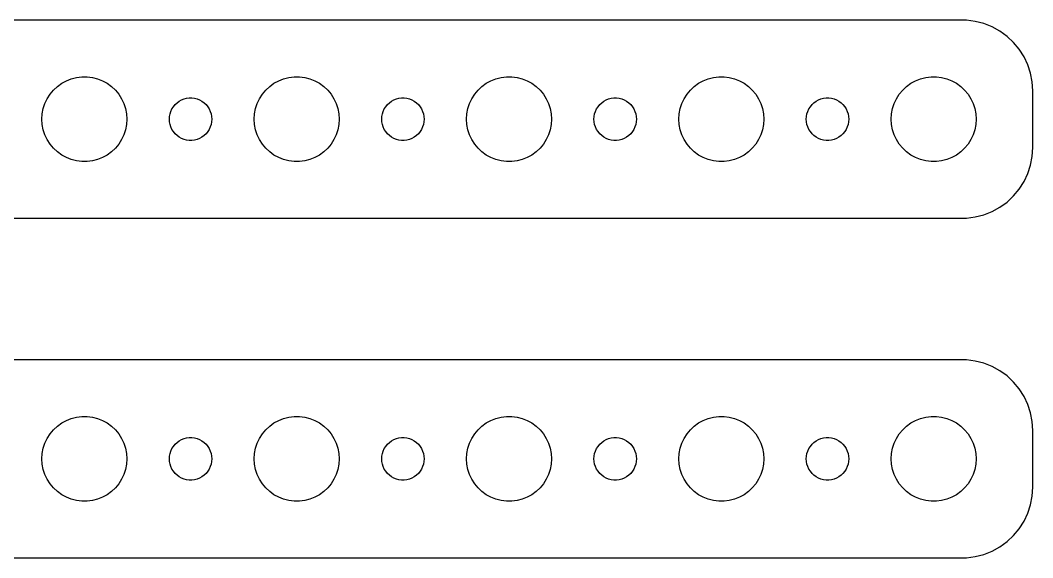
# Model space of a CAD drawing. Header units: metres. Extents: x -142 to 142, y 17 to 55.
# Drawn here: x 70.5 to 142, y 17 to 55 of the extents above; entities that cross this region are included whole.
import ezdxf

# ---------------------------------------------------------------- set-up
doc = ezdxf.new("R2010")
doc.units = ezdxf.units.M

msp = doc.modelspace()

# ---------------------------------------------------------------- linework, layer by layer
for p, q in [((137.314, 54.9901), (-137.314, 54.9901)), ((137.937, 54.9114), (137.314, 54.9901)), ((138.545, 54.7553), (137.937, 54.9114)), ((139.129, 54.5241), (138.545, 54.7553)), ((139.679, 54.2216), (139.129, 54.5241)), ((140.187, 53.8526), (139.679, 54.2216)), ((140.645, 53.4227), (140.187, 53.8526)), ((141.045, 52.9389), (140.645, 53.4227)), ((141.382, 52.4088), (141.045, 52.9389)), ((141.649, 51.8406), (141.382, 52.4088)), ((141.843, 51.2434), (141.649, 51.8406)), ((73.7227, 50.7145), (74.073, 50.8532)), ((74.073, 50.8532), (74.4379, 50.9469)), ((74.4379, 50.9469), (74.8116, 50.9941)), ((74.8116, 50.9941), (75.1884, 50.9941)), ((75.1884, 50.9941), (75.5621, 50.9469)), ((75.5621, 50.9469), (75.927, 50.8532)), ((75.927, 50.8532), (76.2773, 50.7145)), ((88.7227, 50.7145), (89.073, 50.8532)), ((89.073, 50.8532), (89.4379, 50.9469)), ((89.4379, 50.9469), (89.8116, 50.9941)), ((89.8116, 50.9941), (90.1884, 50.9941)), ((90.1884, 50.9941), (90.5621, 50.9469)), ((90.5621, 50.9469), (90.927, 50.8532)), ((90.927, 50.8532), (91.2773, 50.7145)), ((103.723, 50.7145), (104.073, 50.8532)), ((104.073, 50.8532), (104.438, 50.9469)), ((104.438, 50.9469), (104.812, 50.9941)), ((104.812, 50.9941), (105.188, 50.9941)), ((105.188, 50.9941), (105.562, 50.9469)), ((105.562, 50.9469), (105.927, 50.8532)), ((105.927, 50.8532), (106.277, 50.7145)), ((118.723, 50.7145), (119.073, 50.8532)), ((119.073, 50.8532), (119.438, 50.9469)), ((119.438, 50.9469), (119.812, 50.9941)), ((119.812, 50.9941), (120.188, 50.9941)), ((120.188, 50.9941), (120.562, 50.9469)), ((120.562, 50.9469), (120.927, 50.8532)), ((120.927, 50.8532), (121.277, 50.7145)), ((133.723, 50.7145), (134.073, 50.8532)), ((134.073, 50.8532), (134.438, 50.9469)), ((134.438, 50.9469), (134.812, 50.9941)), ((134.812, 50.9941), (135.188, 50.9941)), ((135.188, 50.9941), (135.562, 50.9469)), ((135.562, 50.9469), (135.927, 50.8532)), ((135.927, 50.8532), (136.277, 50.7145)), ((141.961, 50.6267), (141.843, 51.2434)), ((72.8131, 50.0536), (73.0877, 50.3115)), ((73.0877, 50.3115), (73.3925, 50.533)), ((73.3925, 50.533), (73.7227, 50.7145)), ((76.2773, 50.7145), (76.6075, 50.533)), ((76.6075, 50.533), (76.9123, 50.3115)), ((76.9123, 50.3115), (77.1869, 50.0536)), ((87.8131, 50.0536), (88.0877, 50.3115)), ((88.0877, 50.3115), (88.3925, 50.533)), ((88.3925, 50.533), (88.7227, 50.7145)), ((91.2773, 50.7145), (91.6075, 50.533)), ((91.6075, 50.533), (91.9123, 50.3115)), ((91.9123, 50.3115), (92.1869, 50.0536)), ((102.813, 50.0536), (103.088, 50.3115)), ((103.088, 50.3115), (103.393, 50.533)), ((103.393, 50.533), (103.723, 50.7145)), ((106.277, 50.7145), (106.607, 50.533)), ((106.607, 50.533), (106.912, 50.3115)), ((106.912, 50.3115), (107.187, 50.0536)), ((117.813, 50.0536), (118.088, 50.3115)), ((118.088, 50.3115), (118.393, 50.533)), ((118.393, 50.533), (118.723, 50.7145)), ((121.277, 50.7145), (121.607, 50.533)), ((121.607, 50.533), (121.912, 50.3115)), ((121.912, 50.3115), (122.187, 50.0536)), ((132.813, 50.0536), (133.088, 50.3115)), ((133.088, 50.3115), (133.393, 50.533)), ((133.393, 50.533), (133.723, 50.7145)), ((136.277, 50.7145), (136.607, 50.533)), ((136.607, 50.533), (136.912, 50.3115)), ((136.912, 50.3115), (137.187, 50.0536)), ((142, 50), (141.961, 50.6267)), ((72.2107, 49.1044), (72.3711, 49.4453)), ((72.3711, 49.4453), (72.573, 49.7634)), ((72.573, 49.7634), (72.8131, 50.0536)), ((77.1869, 50.0536), (77.427, 49.7634)), ((77.427, 49.7634), (77.6289, 49.4453)), ((77.6289, 49.4453), (77.7893, 49.1044)), ((81.8613, 49.3572), (82.0365, 49.4266)), ((82.0365, 49.4266), (82.2189, 49.4734)), ((82.2189, 49.4734), (82.4058, 49.497)), ((82.4058, 49.497), (82.5942, 49.497)), ((82.5942, 49.497), (82.7811, 49.4734)), ((82.7811, 49.4734), (82.9635, 49.4266)), ((82.9635, 49.4266), (83.1387, 49.3572)), ((87.2107, 49.1044), (87.3711, 49.4453)), ((87.3711, 49.4453), (87.573, 49.7634)), ((87.573, 49.7634), (87.8131, 50.0536)), ((92.1869, 50.0536), (92.427, 49.7634)), ((92.427, 49.7634), (92.6289, 49.4453)), ((92.6289, 49.4453), (92.7893, 49.1044)), ((96.8613, 49.3572), (97.0365, 49.4266)), ((97.0365, 49.4266), (97.2189, 49.4734)), ((97.2189, 49.4734), (97.4058, 49.497)), ((97.4058, 49.497), (97.5942, 49.497)), ((97.5942, 49.497), (97.7811, 49.4734)), ((97.7811, 49.4734), (97.9635, 49.4266)), ((97.9635, 49.4266), (98.1387, 49.3572)), ((102.211, 49.1044), (102.371, 49.4453)), ((102.371, 49.4453), (102.573, 49.7634)), ((102.573, 49.7634), (102.813, 50.0536)), ((107.187, 50.0536), (107.427, 49.7634)), ((107.427, 49.7634), (107.629, 49.4453)), ((107.629, 49.4453), (107.789, 49.1044)), ((111.861, 49.3572), (112.036, 49.4266)), ((112.036, 49.4266), (112.219, 49.4734)), ((112.219, 49.4734), (112.406, 49.497)), ((112.406, 49.497), (112.594, 49.497)), ((112.594, 49.497), (112.781, 49.4734)), ((112.781, 49.4734), (112.964, 49.4266)), ((112.964, 49.4266), (113.139, 49.3572)), ((117.211, 49.1044), (117.371, 49.4453)), ((117.371, 49.4453), (117.573, 49.7634)), ((117.573, 49.7634), (117.813, 50.0536)), ((122.187, 50.0536), (122.427, 49.7634)), ((122.427, 49.7634), (122.629, 49.4453)), ((122.629, 49.4453), (122.789, 49.1044)), ((126.861, 49.3572), (127.036, 49.4266)), ((127.036, 49.4266), (127.219, 49.4734)), ((127.219, 49.4734), (127.406, 49.497)), ((127.406, 49.497), (127.594, 49.497)), ((127.594, 49.497), (127.781, 49.4734)), ((127.781, 49.4734), (127.964, 49.4266)), ((127.964, 49.4266), (128.139, 49.3572)), ((132.211, 49.1044), (132.371, 49.4453)), ((132.371, 49.4453), (132.573, 49.7634)), ((132.573, 49.7634), (132.813, 50.0536)), ((137.187, 50.0536), (137.427, 49.7634)), ((137.427, 49.7634), (137.629, 49.4453)), ((137.629, 49.4453), (137.789, 49.1044)), ((142, 46), (142, 50)), ((72.0237, 48.376), (72.0943, 48.7461)), ((72.0943, 48.7461), (72.2107, 49.1044)), ((77.7893, 49.1044), (77.9057, 48.7461)), ((77.9057, 48.7461), (77.9763, 48.376)), ((81.1053, 48.5522), (81.1855, 48.7226)), ((81.1855, 48.7226), (81.2865, 48.8817)), ((81.2865, 48.8817), (81.4065, 49.0268)), ((81.4065, 49.0268), (81.5439, 49.1558)), ((81.5439, 49.1558), (81.6963, 49.2665)), ((81.6963, 49.2665), (81.8613, 49.3572)), ((83.1387, 49.3572), (83.3037, 49.2665)), ((83.3037, 49.2665), (83.4561, 49.1558)), ((83.4561, 49.1558), (83.5934, 49.0268)), ((83.5934, 49.0268), (83.7135, 48.8817)), ((83.7135, 48.8817), (83.8145, 48.7226)), ((83.8145, 48.7226), (83.8947, 48.5522)), ((87.0237, 48.376), (87.0943, 48.7461)), ((87.0943, 48.7461), (87.2107, 49.1044)), ((92.7893, 49.1044), (92.9057, 48.7461)), ((92.9057, 48.7461), (92.9763, 48.376)), ((96.1053, 48.5522), (96.1855, 48.7226)), ((96.1855, 48.7226), (96.2865, 48.8817)), ((96.2865, 48.8817), (96.4065, 49.0268)), ((96.4065, 49.0268), (96.5439, 49.1558)), ((96.5439, 49.1558), (96.6963, 49.2665)), ((96.6963, 49.2665), (96.8613, 49.3572)), ((98.1387, 49.3572), (98.3037, 49.2665)), ((98.3037, 49.2665), (98.4561, 49.1558)), ((98.4561, 49.1558), (98.5934, 49.0268)), ((98.5934, 49.0268), (98.7135, 48.8817)), ((98.7135, 48.8817), (98.8145, 48.7226)), ((98.8145, 48.7226), (98.8947, 48.5522)), ((102.024, 48.376), (102.094, 48.7461)), ((102.094, 48.7461), (102.211, 49.1044)), ((107.789, 49.1044), (107.906, 48.7461)), ((107.906, 48.7461), (107.976, 48.376)), ((111.105, 48.5522), (111.186, 48.7226)), ((111.186, 48.7226), (111.286, 48.8817)), ((111.286, 48.8817), (111.407, 49.0268)), ((111.407, 49.0268), (111.544, 49.1558)), ((111.544, 49.1558), (111.696, 49.2665)), ((111.696, 49.2665), (111.861, 49.3572)), ((113.139, 49.3572), (113.304, 49.2665)), ((113.304, 49.2665), (113.456, 49.1558)), ((113.456, 49.1558), (113.593, 49.0268)), ((113.593, 49.0268), (113.714, 48.8817)), ((113.714, 48.8817), (113.814, 48.7226)), ((113.814, 48.7226), (113.895, 48.5522)), ((117.024, 48.376), (117.094, 48.7461)), ((117.094, 48.7461), (117.211, 49.1044)), ((122.789, 49.1044), (122.906, 48.7461)), ((122.906, 48.7461), (122.976, 48.376)), ((126.105, 48.5522), (126.186, 48.7226)), ((126.186, 48.7226), (126.286, 48.8817)), ((126.286, 48.8817), (126.407, 49.0268)), ((126.407, 49.0268), (126.544, 49.1558)), ((126.544, 49.1558), (126.696, 49.2665)), ((126.696, 49.2665), (126.861, 49.3572)), ((128.139, 49.3572), (128.304, 49.2665)), ((128.304, 49.2665), (128.456, 49.1558)), ((128.456, 49.1558), (128.593, 49.0268)), ((128.593, 49.0268), (128.714, 48.8817)), ((128.714, 48.8817), (128.814, 48.7226)), ((128.814, 48.7226), (128.895, 48.5522)), ((132.024, 48.376), (132.094, 48.7461)), ((132.094, 48.7461), (132.211, 49.1044)), ((137.789, 49.1044), (137.906, 48.7461)), ((137.906, 48.7461), (137.976, 48.376)), ((72, 48), (72.0237, 48.376)), ((72.0237, 47.624), (72, 48)), ((77.9763, 48.376), (78, 48)), ((78, 48), (77.9763, 47.624)), ((81, 48), (81.0118, 48.188)), ((81.0118, 47.812), (81, 48)), ((81.0118, 48.188), (81.0471, 48.373)), ((81.0471, 48.373), (81.1053, 48.5522)), ((83.8947, 48.5522), (83.9529, 48.373)), ((83.9529, 48.373), (83.9882, 48.188)), ((83.9882, 48.188), (84, 48)), ((84, 48), (83.9882, 47.812)), ((87, 48), (87.0237, 48.376)), ((87.0237, 47.624), (87, 48)), ((92.9763, 48.376), (93, 48)), ((93, 48), (92.9763, 47.624)), ((96, 48), (96.0118, 48.188)), ((96.0118, 47.812), (96, 48)), ((96.0118, 48.188), (96.0471, 48.373)), ((96.0471, 48.373), (96.1053, 48.5522)), ((98.8947, 48.5522), (98.9529, 48.373)), ((98.9529, 48.373), (98.9882, 48.188)), ((98.9882, 48.188), (99, 48)), ((99, 48), (98.9882, 47.812)), ((102, 48), (102.024, 48.376)), ((102.024, 47.624), (102, 48)), ((107.976, 48.376), (108, 48)), ((108, 48), (107.976, 47.624)), ((111, 48), (111.012, 48.188)), ((111.012, 47.812), (111, 48)), ((111.012, 48.188), (111.047, 48.373)), ((111.047, 48.373), (111.105, 48.5522)), ((113.895, 48.5522), (113.953, 48.373)), ((113.953, 48.373), (113.988, 48.188)), ((113.988, 48.188), (114, 48)), ((114, 48), (113.988, 47.812)), ((117, 48), (117.024, 48.376)), ((117.024, 47.624), (117, 48)), ((122.976, 48.376), (123, 48)), ((123, 48), (122.976, 47.624)), ((126, 48), (126.012, 48.188)), ((126.012, 47.812), (126, 48)), ((126.012, 48.188), (126.047, 48.373)), ((126.047, 48.373), (126.105, 48.5522)), ((128.895, 48.5522), (128.953, 48.373)), ((128.953, 48.373), (128.988, 48.188)), ((128.988, 48.188), (129, 48)), ((129, 48), (128.988, 47.812)), ((132, 48), (132.024, 48.376)), ((132.024, 47.624), (132, 48)), ((137.976, 48.376), (138, 48)), ((138, 48), (137.976, 47.624)), ((72.0943, 47.2539), (72.0237, 47.624)), ((72.2107, 46.8956), (72.0943, 47.2539)), ((77.9057, 47.2539), (77.7893, 46.8956)), ((77.9763, 47.624), (77.9057, 47.2539)), ((81.0471, 47.627), (81.0118, 47.812)), ((81.1053, 47.4478), (81.0471, 47.627)), ((81.1855, 47.2774), (81.1053, 47.4478)), ((81.2865, 47.1183), (81.1855, 47.2774)), ((83.8145, 47.2774), (83.7135, 47.1183)), ((83.8947, 47.4478), (83.8145, 47.2774)), ((83.9529, 47.627), (83.8947, 47.4478)), ((83.9882, 47.812), (83.9529, 47.627)), ((87.0943, 47.2539), (87.0237, 47.624)), ((87.2107, 46.8956), (87.0943, 47.2539)), ((92.9057, 47.2539), (92.7893, 46.8956)), ((92.9763, 47.624), (92.9057, 47.2539)), ((96.0471, 47.627), (96.0118, 47.812)), ((96.1053, 47.4478), (96.0471, 47.627)), ((96.1855, 47.2774), (96.1053, 47.4478)), ((96.2865, 47.1183), (96.1855, 47.2774)), ((98.8145, 47.2774), (98.7135, 47.1183)), ((98.8947, 47.4478), (98.8145, 47.2774)), ((98.9529, 47.627), (98.8947, 47.4478)), ((98.9882, 47.812), (98.9529, 47.627)), ((102.094, 47.2539), (102.024, 47.624)), ((102.211, 46.8956), (102.094, 47.2539)), ((107.906, 47.2539), (107.789, 46.8956)), ((107.976, 47.624), (107.906, 47.2539)), ((111.047, 47.627), (111.012, 47.812)), ((111.105, 47.4478), (111.047, 47.627)), ((111.186, 47.2774), (111.105, 47.4478)), ((111.286, 47.1183), (111.186, 47.2774)), ((113.814, 47.2774), (113.714, 47.1183)), ((113.895, 47.4478), (113.814, 47.2774)), ((113.953, 47.627), (113.895, 47.4478)), ((113.988, 47.812), (113.953, 47.627)), ((117.094, 47.2539), (117.024, 47.624)), ((117.211, 46.8956), (117.094, 47.2539)), ((122.906, 47.2539), (122.789, 46.8956)), ((122.976, 47.624), (122.906, 47.2539)), ((126.047, 47.627), (126.012, 47.812)), ((126.105, 47.4478), (126.047, 47.627)), ((126.186, 47.2774), (126.105, 47.4478)), ((126.286, 47.1183), (126.186, 47.2774)), ((128.814, 47.2774), (128.714, 47.1183)), ((128.895, 47.4478), (128.814, 47.2774)), ((128.953, 47.627), (128.895, 47.4478)), ((128.988, 47.812), (128.953, 47.627)), ((132.094, 47.2539), (132.024, 47.624)), ((132.211, 46.8956), (132.094, 47.2539)), ((137.906, 47.2539), (137.789, 46.8956)), ((137.976, 47.624), (137.906, 47.2539)), ((72.3711, 46.5547), (72.2107, 46.8956)), ((72.573, 46.2366), (72.3711, 46.5547)), ((77.6289, 46.5547), (77.427, 46.2366)), ((77.7893, 46.8956), (77.6289, 46.5547)), ((81.4065, 46.9732), (81.2865, 47.1183)), ((81.5439, 46.8442), (81.4065, 46.9732)), ((81.6963, 46.7335), (81.5439, 46.8442)), ((81.8613, 46.6428), (81.6963, 46.7335)), ((82.0365, 46.5734), (81.8613, 46.6428)), ((82.2189, 46.5266), (82.0365, 46.5734)), ((82.4058, 46.503), (82.2189, 46.5266)), ((82.5942, 46.503), (82.4058, 46.503)), ((82.7811, 46.5266), (82.5942, 46.503)), ((82.9635, 46.5734), (82.7811, 46.5266)), ((83.1387, 46.6428), (82.9635, 46.5734)), ((83.3037, 46.7335), (83.1387, 46.6428)), ((83.4561, 46.8442), (83.3037, 46.7335)), ((83.5934, 46.9732), (83.4561, 46.8442)), ((83.7135, 47.1183), (83.5934, 46.9732)), ((87.3711, 46.5547), (87.2107, 46.8956)), ((87.573, 46.2366), (87.3711, 46.5547)), ((92.6289, 46.5547), (92.427, 46.2366)), ((92.7893, 46.8956), (92.6289, 46.5547)), ((96.4065, 46.9732), (96.2865, 47.1183)), ((96.5439, 46.8442), (96.4065, 46.9732)), ((96.6963, 46.7335), (96.5439, 46.8442)), ((96.8613, 46.6428), (96.6963, 46.7335)), ((97.0365, 46.5734), (96.8613, 46.6428)), ((97.2189, 46.5266), (97.0365, 46.5734)), ((97.4058, 46.503), (97.2189, 46.5266)), ((97.5942, 46.503), (97.4058, 46.503)), ((97.7811, 46.5266), (97.5942, 46.503)), ((97.9635, 46.5734), (97.7811, 46.5266)), ((98.1387, 46.6428), (97.9635, 46.5734)), ((98.3037, 46.7335), (98.1387, 46.6428)), ((98.4561, 46.8442), (98.3037, 46.7335)), ((98.5934, 46.9732), (98.4561, 46.8442)), ((98.7135, 47.1183), (98.5934, 46.9732)), ((102.371, 46.5547), (102.211, 46.8956)), ((102.573, 46.2366), (102.371, 46.5547)), ((107.629, 46.5547), (107.427, 46.2366)), ((107.789, 46.8956), (107.629, 46.5547)), ((111.407, 46.9732), (111.286, 47.1183)), ((111.544, 46.8442), (111.407, 46.9732)), ((111.696, 46.7335), (111.544, 46.8442)), ((111.861, 46.6428), (111.696, 46.7335)), ((112.036, 46.5734), (111.861, 46.6428)), ((112.219, 46.5266), (112.036, 46.5734)), ((112.406, 46.503), (112.219, 46.5266)), ((112.594, 46.503), (112.406, 46.503)), ((112.781, 46.5266), (112.594, 46.503)), ((112.964, 46.5734), (112.781, 46.5266)), ((113.139, 46.6428), (112.964, 46.5734)), ((113.304, 46.7335), (113.139, 46.6428)), ((113.456, 46.8442), (113.304, 46.7335)), ((113.593, 46.9732), (113.456, 46.8442)), ((113.714, 47.1183), (113.593, 46.9732)), ((117.371, 46.5547), (117.211, 46.8956)), ((117.573, 46.2366), (117.371, 46.5547)), ((122.629, 46.5547), (122.427, 46.2366)), ((122.789, 46.8956), (122.629, 46.5547)), ((126.407, 46.9732), (126.286, 47.1183)), ((126.544, 46.8442), (126.407, 46.9732)), ((126.696, 46.7335), (126.544, 46.8442)), ((126.861, 46.6428), (126.696, 46.7335)), ((127.036, 46.5734), (126.861, 46.6428)), ((127.219, 46.5266), (127.036, 46.5734)), ((127.406, 46.503), (127.219, 46.5266)), ((127.594, 46.503), (127.406, 46.503)), ((127.781, 46.5266), (127.594, 46.503)), ((127.964, 46.5734), (127.781, 46.5266)), ((128.139, 46.6428), (127.964, 46.5734)), ((128.304, 46.7335), (128.139, 46.6428)), ((128.456, 46.8442), (128.304, 46.7335)), ((128.593, 46.9732), (128.456, 46.8442)), ((128.714, 47.1183), (128.593, 46.9732)), ((132.371, 46.5547), (132.211, 46.8956)), ((132.573, 46.2366), (132.371, 46.5547)), ((137.629, 46.5547), (137.427, 46.2366)), ((137.789, 46.8956), (137.629, 46.5547)), ((72.8131, 45.9464), (72.573, 46.2366)), ((73.0877, 45.6885), (72.8131, 45.9464)), ((77.1869, 45.9464), (76.9123, 45.6885)), ((77.427, 46.2366), (77.1869, 45.9464)), ((87.8131, 45.9464), (87.573, 46.2366)), ((88.0877, 45.6885), (87.8131, 45.9464)), ((92.1869, 45.9464), (91.9123, 45.6885)), ((92.427, 46.2366), (92.1869, 45.9464)), ((102.813, 45.9464), (102.573, 46.2366)), ((103.088, 45.6885), (102.813, 45.9464)), ((107.187, 45.9464), (106.912, 45.6885)), ((107.427, 46.2366), (107.187, 45.9464)), ((117.813, 45.9464), (117.573, 46.2366)), ((118.088, 45.6885), (117.813, 45.9464)), ((122.187, 45.9464), (121.912, 45.6885)), ((122.427, 46.2366), (122.187, 45.9464)), ((132.813, 45.9464), (132.573, 46.2366)), ((133.088, 45.6885), (132.813, 45.9464)), ((137.187, 45.9464), (136.912, 45.6885)), ((137.427, 46.2366), (137.187, 45.9464)), ((141.961, 45.3733), (142, 46)), ((73.3925, 45.467), (73.0877, 45.6885)), ((73.7227, 45.2855), (73.3925, 45.467)), ((74.073, 45.1468), (73.7227, 45.2855)), ((74.4379, 45.0531), (74.073, 45.1468)), ((75.927, 45.1468), (75.5621, 45.0531)), ((76.2773, 45.2855), (75.927, 45.1468)), ((76.6075, 45.467), (76.2773, 45.2855)), ((76.9123, 45.6885), (76.6075, 45.467)), ((88.3925, 45.467), (88.0877, 45.6885)), ((88.7227, 45.2855), (88.3925, 45.467)), ((89.073, 45.1468), (88.7227, 45.2855)), ((89.4379, 45.0531), (89.073, 45.1468)), ((90.927, 45.1468), (90.5621, 45.0531)), ((91.2773, 45.2855), (90.927, 45.1468)), ((91.6075, 45.467), (91.2773, 45.2855)), ((91.9123, 45.6885), (91.6075, 45.467)), ((103.393, 45.467), (103.088, 45.6885)), ((103.723, 45.2855), (103.393, 45.467)), ((104.073, 45.1468), (103.723, 45.2855)), ((104.438, 45.0531), (104.073, 45.1468)), ((105.927, 45.1468), (105.562, 45.0531)), ((106.277, 45.2855), (105.927, 45.1468)), ((106.607, 45.467), (106.277, 45.2855)), ((106.912, 45.6885), (106.607, 45.467)), ((118.393, 45.467), (118.088, 45.6885)), ((118.723, 45.2855), (118.393, 45.467)), ((119.073, 45.1468), (118.723, 45.2855)), ((119.438, 45.0531), (119.073, 45.1468)), ((120.927, 45.1468), (120.562, 45.0531)), ((121.277, 45.2855), (120.927, 45.1468)), ((121.607, 45.467), (121.277, 45.2855)), ((121.912, 45.6885), (121.607, 45.467)), ((133.393, 45.467), (133.088, 45.6885)), ((133.723, 45.2855), (133.393, 45.467)), ((134.073, 45.1468), (133.723, 45.2855)), ((134.438, 45.0531), (134.073, 45.1468)), ((135.927, 45.1468), (135.562, 45.0531)), ((136.277, 45.2855), (135.927, 45.1468)), ((136.607, 45.467), (136.277, 45.2855)), ((136.912, 45.6885), (136.607, 45.467)), ((141.843, 44.7566), (141.961, 45.3733)), ((74.8116, 45.0059), (74.4379, 45.0531)), ((75.1884, 45.0059), (74.8116, 45.0059)), ((75.5621, 45.0531), (75.1884, 45.0059)), ((89.8116, 45.0059), (89.4379, 45.0531)), ((90.1884, 45.0059), (89.8116, 45.0059)), ((90.5621, 45.0531), (90.1884, 45.0059)), ((104.812, 45.0059), (104.438, 45.0531)), ((105.188, 45.0059), (104.812, 45.0059)), ((105.562, 45.0531), (105.188, 45.0059)), ((119.812, 45.0059), (119.438, 45.0531)), ((120.188, 45.0059), (119.812, 45.0059)), ((120.562, 45.0531), (120.188, 45.0059)), ((134.812, 45.0059), (134.438, 45.0531)), ((135.188, 45.0059), (134.812, 45.0059)), ((135.562, 45.0531), (135.188, 45.0059)), ((141.649, 44.1594), (141.843, 44.7566)), ((141.382, 43.5912), (141.649, 44.1594)), ((140.645, 42.5773), (141.045, 43.0611)), ((141.045, 43.0611), (141.382, 43.5912)), ((140.187, 42.1474), (140.645, 42.5773)), ((139.129, 41.4759), (139.679, 41.7784)), ((139.679, 41.7784), (140.187, 42.1474)), ((-137.314, 41.0099), (137.314, 41.0099)), ((137.314, 41.0099), (137.937, 41.0886)), ((137.937, 41.0886), (138.545, 41.2447)), ((138.545, 41.2447), (139.129, 41.4759)), ((137.314, 30.9901), (-137.314, 30.9901)), ((137.937, 30.9114), (137.314, 30.9901)), ((138.545, 30.7553), (137.937, 30.9114)), ((139.129, 30.5241), (138.545, 30.7553)), ((139.679, 30.2216), (139.129, 30.5241)), ((140.187, 29.8526), (139.679, 30.2216)), ((140.645, 29.4227), (140.187, 29.8526)), ((141.045, 28.9389), (140.645, 29.4227)), ((141.382, 28.4088), (141.045, 28.9389)), ((141.649, 27.8406), (141.382, 28.4088)), ((141.843, 27.2434), (141.649, 27.8406)), ((141.961, 26.6267), (141.843, 27.2434)), ((73.0877, 26.3115), (73.3925, 26.533)), ((73.3925, 26.533), (73.7227, 26.7145)), ((73.7227, 26.7145), (74.073, 26.8532)), ((74.073, 26.8532), (74.4379, 26.9469)), ((74.4379, 26.9469), (74.8116, 26.9941)), ((74.8116, 26.9941), (75.1884, 26.9941)), ((75.1884, 26.9941), (75.5621, 26.9469)), ((75.5621, 26.9469), (75.927, 26.8532)), ((75.927, 26.8532), (76.2773, 26.7145)), ((76.2773, 26.7145), (76.6075, 26.533)), ((76.6075, 26.533), (76.9123, 26.3115)), ((88.0877, 26.3115), (88.3925, 26.533)), ((88.3925, 26.533), (88.7227, 26.7145)), ((88.7227, 26.7145), (89.073, 26.8532)), ((89.073, 26.8532), (89.4379, 26.9469)), ((89.4379, 26.9469), (89.8116, 26.9941)), ((89.8116, 26.9941), (90.1884, 26.9941)), ((90.1884, 26.9941), (90.5621, 26.9469)), ((90.5621, 26.9469), (90.927, 26.8532)), ((90.927, 26.8532), (91.2773, 26.7145)), ((91.2773, 26.7145), (91.6075, 26.533)), ((91.6075, 26.533), (91.9123, 26.3115)), ((103.088, 26.3115), (103.393, 26.533)), ((103.393, 26.533), (103.723, 26.7145)), ((103.723, 26.7145), (104.073, 26.8532)), ((104.073, 26.8532), (104.438, 26.9469)), ((104.438, 26.9469), (104.812, 26.9941)), ((104.812, 26.9941), (105.188, 26.9941)), ((105.188, 26.9941), (105.562, 26.9469)), ((105.562, 26.9469), (105.927, 26.8532)), ((105.927, 26.8532), (106.277, 26.7145)), ((106.277, 26.7145), (106.607, 26.533)), ((106.607, 26.533), (106.912, 26.3115)), ((118.088, 26.3115), (118.393, 26.533)), ((118.393, 26.533), (118.723, 26.7145)), ((118.723, 26.7145), (119.073, 26.8532)), ((119.073, 26.8532), (119.438, 26.9469)), ((119.438, 26.9469), (119.812, 26.9941)), ((119.812, 26.9941), (120.188, 26.9941)), ((120.188, 26.9941), (120.562, 26.9469)), ((120.562, 26.9469), (120.927, 26.8532)), ((120.927, 26.8532), (121.277, 26.7145)), ((121.277, 26.7145), (121.607, 26.533)), ((121.607, 26.533), (121.912, 26.3115)), ((133.088, 26.3115), (133.393, 26.533)), ((133.393, 26.533), (133.723, 26.7145)), ((133.723, 26.7145), (134.073, 26.8532)), ((134.073, 26.8532), (134.438, 26.9469)), ((134.438, 26.9469), (134.812, 26.9941)), ((134.812, 26.9941), (135.188, 26.9941)), ((135.188, 26.9941), (135.562, 26.9469)), ((135.562, 26.9469), (135.927, 26.8532)), ((135.927, 26.8532), (136.277, 26.7145)), ((136.277, 26.7145), (136.607, 26.533)), ((136.607, 26.533), (136.912, 26.3115)), ((142, 26), (141.961, 26.6267)), ((72.3711, 25.4453), (72.573, 25.7634)), ((72.573, 25.7634), (72.8131, 26.0536)), ((72.8131, 26.0536), (73.0877, 26.3115)), ((76.9123, 26.3115), (77.1869, 26.0536)), ((77.1869, 26.0536), (77.427, 25.7634)), ((77.427, 25.7634), (77.6289, 25.4453)), ((87.3711, 25.4453), (87.573, 25.7634)), ((87.573, 25.7634), (87.8131, 26.0536)), ((87.8131, 26.0536), (88.0877, 26.3115)), ((91.9123, 26.3115), (92.1869, 26.0536)), ((92.1869, 26.0536), (92.427, 25.7634)), ((92.427, 25.7634), (92.6289, 25.4453)), ((102.371, 25.4453), (102.573, 25.7634)), ((102.573, 25.7634), (102.813, 26.0536)), ((102.813, 26.0536), (103.088, 26.3115)), ((106.912, 26.3115), (107.187, 26.0536)), ((107.187, 26.0536), (107.427, 25.7634)), ((107.427, 25.7634), (107.629, 25.4453)), ((117.371, 25.4453), (117.573, 25.7634)), ((117.573, 25.7634), (117.813, 26.0536)), ((117.813, 26.0536), (118.088, 26.3115)), ((121.912, 26.3115), (122.187, 26.0536)), ((122.187, 26.0536), (122.427, 25.7634)), ((122.427, 25.7634), (122.629, 25.4453)), ((132.371, 25.4453), (132.573, 25.7634)), ((132.573, 25.7634), (132.813, 26.0536)), ((132.813, 26.0536), (133.088, 26.3115)), ((136.912, 26.3115), (137.187, 26.0536)), ((137.187, 26.0536), (137.427, 25.7634)), ((137.427, 25.7634), (137.629, 25.4453)), ((142, 22), (142, 26)), ((72.0943, 24.7461), (72.2107, 25.1044)), ((72.2107, 25.1044), (72.3711, 25.4453)), ((77.6289, 25.4453), (77.7893, 25.1044)), ((77.7893, 25.1044), (77.9057, 24.7461)), ((81.4065, 25.0268), (81.5439, 25.1558)), ((81.5439, 25.1558), (81.6963, 25.2665)), ((81.6963, 25.2665), (81.8613, 25.3572)), ((81.8613, 25.3572), (82.0365, 25.4266)), ((82.0365, 25.4266), (82.2189, 25.4734)), ((82.2189, 25.4734), (82.4058, 25.497)), ((82.4058, 25.497), (82.5942, 25.497)), ((82.5942, 25.497), (82.7811, 25.4734)), ((82.7811, 25.4734), (82.9635, 25.4266)), ((82.9635, 25.4266), (83.1387, 25.3572)), ((83.1387, 25.3572), (83.3037, 25.2665)), ((83.3037, 25.2665), (83.4561, 25.1558)), ((83.4561, 25.1558), (83.5934, 25.0268)), ((87.0943, 24.7461), (87.2107, 25.1044)), ((87.2107, 25.1044), (87.3711, 25.4453)), ((92.6289, 25.4453), (92.7893, 25.1044)), ((92.7893, 25.1044), (92.9057, 24.7461)), ((96.4065, 25.0268), (96.5439, 25.1558)), ((96.5439, 25.1558), (96.6963, 25.2665)), ((96.6963, 25.2665), (96.8613, 25.3572)), ((96.8613, 25.3572), (97.0365, 25.4266)), ((97.0365, 25.4266), (97.2189, 25.4734)), ((97.2189, 25.4734), (97.4058, 25.497)), ((97.4058, 25.497), (97.5942, 25.497)), ((97.5942, 25.497), (97.7811, 25.4734)), ((97.7811, 25.4734), (97.9635, 25.4266)), ((97.9635, 25.4266), (98.1387, 25.3572)), ((98.1387, 25.3572), (98.3037, 25.2665)), ((98.3037, 25.2665), (98.4561, 25.1558)), ((98.4561, 25.1558), (98.5934, 25.0268)), ((102.094, 24.7461), (102.211, 25.1044)), ((102.211, 25.1044), (102.371, 25.4453)), ((107.629, 25.4453), (107.789, 25.1044)), ((107.789, 25.1044), (107.906, 24.7461)), ((111.407, 25.0268), (111.544, 25.1558)), ((111.544, 25.1558), (111.696, 25.2665)), ((111.696, 25.2665), (111.861, 25.3572)), ((111.861, 25.3572), (112.036, 25.4266)), ((112.036, 25.4266), (112.219, 25.4734)), ((112.219, 25.4734), (112.406, 25.497)), ((112.406, 25.497), (112.594, 25.497)), ((112.594, 25.497), (112.781, 25.4734)), ((112.781, 25.4734), (112.964, 25.4266)), ((112.964, 25.4266), (113.139, 25.3572)), ((113.139, 25.3572), (113.304, 25.2665)), ((113.304, 25.2665), (113.456, 25.1558)), ((113.456, 25.1558), (113.593, 25.0268)), ((117.094, 24.7461), (117.211, 25.1044)), ((117.211, 25.1044), (117.371, 25.4453)), ((122.629, 25.4453), (122.789, 25.1044)), ((122.789, 25.1044), (122.906, 24.7461)), ((126.407, 25.0268), (126.544, 25.1558)), ((126.544, 25.1558), (126.696, 25.2665)), ((126.696, 25.2665), (126.861, 25.3572)), ((126.861, 25.3572), (127.036, 25.4266)), ((127.036, 25.4266), (127.219, 25.4734)), ((127.219, 25.4734), (127.406, 25.497)), ((127.406, 25.497), (127.594, 25.497)), ((127.594, 25.497), (127.781, 25.4734)), ((127.781, 25.4734), (127.964, 25.4266)), ((127.964, 25.4266), (128.139, 25.3572)), ((128.139, 25.3572), (128.304, 25.2665)), ((128.304, 25.2665), (128.456, 25.1558)), ((128.456, 25.1558), (128.593, 25.0268)), ((132.094, 24.7461), (132.211, 25.1044)), ((132.211, 25.1044), (132.371, 25.4453)), ((137.629, 25.4453), (137.789, 25.1044)), ((137.789, 25.1044), (137.906, 24.7461)), ((72, 24), (72.0237, 24.376)), ((72.0237, 24.376), (72.0943, 24.7461)), ((77.9057, 24.7461), (77.9763, 24.376)), ((77.9763, 24.376), (78, 24)), ((81.0118, 24.188), (81.0471, 24.373)), ((81.0471, 24.373), (81.1053, 24.5522)), ((81.1053, 24.5522), (81.1855, 24.7226)), ((81.1855, 24.7226), (81.2865, 24.8817)), ((81.2865, 24.8817), (81.4065, 25.0268)), ((83.5934, 25.0268), (83.7135, 24.8817)), ((83.7135, 24.8817), (83.8145, 24.7226)), ((83.8145, 24.7226), (83.8947, 24.5522)), ((83.8947, 24.5522), (83.9529, 24.373)), ((83.9529, 24.373), (83.9882, 24.188)), ((87, 24), (87.0237, 24.376)), ((87.0237, 24.376), (87.0943, 24.7461)), ((92.9057, 24.7461), (92.9763, 24.376)), ((92.9763, 24.376), (93, 24)), ((96.0118, 24.188), (96.0471, 24.373)), ((96.0471, 24.373), (96.1053, 24.5522)), ((96.1053, 24.5522), (96.1855, 24.7226)), ((96.1855, 24.7226), (96.2865, 24.8817)), ((96.2865, 24.8817), (96.4065, 25.0268)), ((98.5934, 25.0268), (98.7135, 24.8817)), ((98.7135, 24.8817), (98.8145, 24.7226)), ((98.8145, 24.7226), (98.8947, 24.5522)), ((98.8947, 24.5522), (98.9529, 24.373)), ((98.9529, 24.373), (98.9882, 24.188)), ((102, 24), (102.024, 24.376)), ((102.024, 24.376), (102.094, 24.7461)), ((107.906, 24.7461), (107.976, 24.376)), ((107.976, 24.376), (108, 24)), ((111.012, 24.188), (111.047, 24.373)), ((111.047, 24.373), (111.105, 24.5522)), ((111.105, 24.5522), (111.186, 24.7226)), ((111.186, 24.7226), (111.286, 24.8817)), ((111.286, 24.8817), (111.407, 25.0268)), ((113.593, 25.0268), (113.714, 24.8817)), ((113.714, 24.8817), (113.814, 24.7226)), ((113.814, 24.7226), (113.895, 24.5522)), ((113.895, 24.5522), (113.953, 24.373)), ((113.953, 24.373), (113.988, 24.188)), ((117, 24), (117.024, 24.376)), ((117.024, 24.376), (117.094, 24.7461)), ((122.906, 24.7461), (122.976, 24.376)), ((122.976, 24.376), (123, 24)), ((126.012, 24.188), (126.047, 24.373)), ((126.047, 24.373), (126.105, 24.5522)), ((126.105, 24.5522), (126.186, 24.7226)), ((126.186, 24.7226), (126.286, 24.8817)), ((126.286, 24.8817), (126.407, 25.0268)), ((128.593, 25.0268), (128.714, 24.8817)), ((128.714, 24.8817), (128.814, 24.7226)), ((128.814, 24.7226), (128.895, 24.5522)), ((128.895, 24.5522), (128.953, 24.373)), ((128.953, 24.373), (128.988, 24.188)), ((132, 24), (132.024, 24.376)), ((132.024, 24.376), (132.094, 24.7461)), ((137.906, 24.7461), (137.976, 24.376)), ((137.976, 24.376), (138, 24)), ((72.0237, 23.624), (72, 24)), ((72.0943, 23.2539), (72.0237, 23.624)), ((77.9763, 23.624), (77.9057, 23.2539)), ((78, 24), (77.9763, 23.624)), ((81, 24), (81.0118, 24.188)), ((81.0118, 23.812), (81, 24)), ((81.0471, 23.627), (81.0118, 23.812)), ((81.1053, 23.4478), (81.0471, 23.627)), ((83.9529, 23.627), (83.8947, 23.4478)), ((83.9882, 23.812), (83.9529, 23.627)), ((83.9882, 24.188), (84, 24)), ((84, 24), (83.9882, 23.812)), ((87.0237, 23.624), (87, 24)), ((87.0943, 23.2539), (87.0237, 23.624)), ((92.9763, 23.624), (92.9057, 23.2539)), ((93, 24), (92.9763, 23.624)), ((96, 24), (96.0118, 24.188)), ((96.0118, 23.812), (96, 24)), ((96.0471, 23.627), (96.0118, 23.812)), ((96.1053, 23.4478), (96.0471, 23.627)), ((98.9529, 23.627), (98.8947, 23.4478)), ((98.9882, 23.812), (98.9529, 23.627)), ((98.9882, 24.188), (99, 24)), ((99, 24), (98.9882, 23.812)), ((102.024, 23.624), (102, 24)), ((102.094, 23.2539), (102.024, 23.624)), ((107.976, 23.624), (107.906, 23.2539)), ((108, 24), (107.976, 23.624)), ((111, 24), (111.012, 24.188)), ((111.012, 23.812), (111, 24)), ((111.047, 23.627), (111.012, 23.812)), ((111.105, 23.4478), (111.047, 23.627)), ((113.953, 23.627), (113.895, 23.4478)), ((113.988, 23.812), (113.953, 23.627)), ((113.988, 24.188), (114, 24)), ((114, 24), (113.988, 23.812)), ((117.024, 23.624), (117, 24)), ((117.094, 23.2539), (117.024, 23.624)), ((122.976, 23.624), (122.906, 23.2539)), ((123, 24), (122.976, 23.624)), ((126, 24), (126.012, 24.188)), ((126.012, 23.812), (126, 24)), ((126.047, 23.627), (126.012, 23.812)), ((126.105, 23.4478), (126.047, 23.627)), ((128.953, 23.627), (128.895, 23.4478)), ((128.988, 23.812), (128.953, 23.627)), ((128.988, 24.188), (129, 24)), ((129, 24), (128.988, 23.812)), ((132.024, 23.624), (132, 24)), ((132.094, 23.2539), (132.024, 23.624)), ((137.976, 23.624), (137.906, 23.2539)), ((138, 24), (137.976, 23.624)), ((72.2107, 22.8956), (72.0943, 23.2539)), ((72.3711, 22.5547), (72.2107, 22.8956)), ((77.7893, 22.8956), (77.6289, 22.5547)), ((77.9057, 23.2539), (77.7893, 22.8956)), ((81.1855, 23.2774), (81.1053, 23.4478)), ((81.2865, 23.1183), (81.1855, 23.2774)), ((81.4065, 22.9732), (81.2865, 23.1183)), ((81.5439, 22.8442), (81.4065, 22.9732)), ((83.5934, 22.9732), (83.4561, 22.8442)), ((83.7135, 23.1183), (83.5934, 22.9732)), ((83.8145, 23.2774), (83.7135, 23.1183)), ((83.8947, 23.4478), (83.8145, 23.2774)), ((87.2107, 22.8956), (87.0943, 23.2539)), ((87.3711, 22.5547), (87.2107, 22.8956)), ((92.7893, 22.8956), (92.6289, 22.5547)), ((92.9057, 23.2539), (92.7893, 22.8956)), ((96.1855, 23.2774), (96.1053, 23.4478)), ((96.2865, 23.1183), (96.1855, 23.2774)), ((96.4065, 22.9732), (96.2865, 23.1183)), ((96.5439, 22.8442), (96.4065, 22.9732)), ((98.5934, 22.9732), (98.4561, 22.8442)), ((98.7135, 23.1183), (98.5934, 22.9732)), ((98.8145, 23.2774), (98.7135, 23.1183)), ((98.8947, 23.4478), (98.8145, 23.2774)), ((102.211, 22.8956), (102.094, 23.2539)), ((102.371, 22.5547), (102.211, 22.8956)), ((107.789, 22.8956), (107.629, 22.5547)), ((107.906, 23.2539), (107.789, 22.8956)), ((111.186, 23.2774), (111.105, 23.4478)), ((111.286, 23.1183), (111.186, 23.2774)), ((111.407, 22.9732), (111.286, 23.1183)), ((111.544, 22.8442), (111.407, 22.9732)), ((113.593, 22.9732), (113.456, 22.8442)), ((113.714, 23.1183), (113.593, 22.9732)), ((113.814, 23.2774), (113.714, 23.1183)), ((113.895, 23.4478), (113.814, 23.2774)), ((117.211, 22.8956), (117.094, 23.2539)), ((117.371, 22.5547), (117.211, 22.8956)), ((122.789, 22.8956), (122.629, 22.5547)), ((122.906, 23.2539), (122.789, 22.8956)), ((126.186, 23.2774), (126.105, 23.4478)), ((126.286, 23.1183), (126.186, 23.2774)), ((126.407, 22.9732), (126.286, 23.1183)), ((126.544, 22.8442), (126.407, 22.9732)), ((128.593, 22.9732), (128.456, 22.8442)), ((128.714, 23.1183), (128.593, 22.9732)), ((128.814, 23.2774), (128.714, 23.1183)), ((128.895, 23.4478), (128.814, 23.2774)), ((132.211, 22.8956), (132.094, 23.2539)), ((132.371, 22.5547), (132.211, 22.8956)), ((137.789, 22.8956), (137.629, 22.5547)), ((137.906, 23.2539), (137.789, 22.8956)), ((72.573, 22.2366), (72.3711, 22.5547)), ((72.8131, 21.9464), (72.573, 22.2366)), ((77.427, 22.2366), (77.1869, 21.9464)), ((77.6289, 22.5547), (77.427, 22.2366)), ((81.6963, 22.7335), (81.5439, 22.8442)), ((81.8613, 22.6428), (81.6963, 22.7335)), ((82.0365, 22.5734), (81.8613, 22.6428)), ((82.2189, 22.5266), (82.0365, 22.5734)), ((82.4058, 22.503), (82.2189, 22.5266)), ((82.5942, 22.503), (82.4058, 22.503)), ((82.7811, 22.5266), (82.5942, 22.503)), ((82.9635, 22.5734), (82.7811, 22.5266)), ((83.1387, 22.6428), (82.9635, 22.5734)), ((83.3037, 22.7335), (83.1387, 22.6428)), ((83.4561, 22.8442), (83.3037, 22.7335)), ((87.573, 22.2366), (87.3711, 22.5547)), ((87.8131, 21.9464), (87.573, 22.2366)), ((92.427, 22.2366), (92.1869, 21.9464)), ((92.6289, 22.5547), (92.427, 22.2366)), ((96.6963, 22.7335), (96.5439, 22.8442)), ((96.8613, 22.6428), (96.6963, 22.7335)), ((97.0365, 22.5734), (96.8613, 22.6428)), ((97.2189, 22.5266), (97.0365, 22.5734)), ((97.4058, 22.503), (97.2189, 22.5266)), ((97.5942, 22.503), (97.4058, 22.503)), ((97.7811, 22.5266), (97.5942, 22.503)), ((97.9635, 22.5734), (97.7811, 22.5266)), ((98.1387, 22.6428), (97.9635, 22.5734)), ((98.3037, 22.7335), (98.1387, 22.6428)), ((98.4561, 22.8442), (98.3037, 22.7335)), ((102.573, 22.2366), (102.371, 22.5547)), ((102.813, 21.9464), (102.573, 22.2366)), ((107.427, 22.2366), (107.187, 21.9464)), ((107.629, 22.5547), (107.427, 22.2366)), ((111.696, 22.7335), (111.544, 22.8442)), ((111.861, 22.6428), (111.696, 22.7335)), ((112.036, 22.5734), (111.861, 22.6428)), ((112.219, 22.5266), (112.036, 22.5734)), ((112.406, 22.503), (112.219, 22.5266)), ((112.594, 22.503), (112.406, 22.503)), ((112.781, 22.5266), (112.594, 22.503)), ((112.964, 22.5734), (112.781, 22.5266)), ((113.139, 22.6428), (112.964, 22.5734)), ((113.304, 22.7335), (113.139, 22.6428)), ((113.456, 22.8442), (113.304, 22.7335)), ((117.573, 22.2366), (117.371, 22.5547)), ((117.813, 21.9464), (117.573, 22.2366)), ((122.427, 22.2366), (122.187, 21.9464)), ((122.629, 22.5547), (122.427, 22.2366)), ((126.696, 22.7335), (126.544, 22.8442)), ((126.861, 22.6428), (126.696, 22.7335)), ((127.036, 22.5734), (126.861, 22.6428)), ((127.219, 22.5266), (127.036, 22.5734)), ((127.406, 22.503), (127.219, 22.5266)), ((127.594, 22.503), (127.406, 22.503)), ((127.781, 22.5266), (127.594, 22.503)), ((127.964, 22.5734), (127.781, 22.5266)), ((128.139, 22.6428), (127.964, 22.5734)), ((128.304, 22.7335), (128.139, 22.6428)), ((128.456, 22.8442), (128.304, 22.7335)), ((132.573, 22.2366), (132.371, 22.5547)), ((132.813, 21.9464), (132.573, 22.2366)), ((137.427, 22.2366), (137.187, 21.9464)), ((137.629, 22.5547), (137.427, 22.2366)), ((73.0877, 21.6885), (72.8131, 21.9464)), ((73.3925, 21.467), (73.0877, 21.6885)), ((73.7227, 21.2855), (73.3925, 21.467)), ((76.6075, 21.467), (76.2773, 21.2855)), ((76.9123, 21.6885), (76.6075, 21.467)), ((77.1869, 21.9464), (76.9123, 21.6885)), ((88.0877, 21.6885), (87.8131, 21.9464)), ((88.3925, 21.467), (88.0877, 21.6885)), ((88.7227, 21.2855), (88.3925, 21.467)), ((91.6075, 21.467), (91.2773, 21.2855)), ((91.9123, 21.6885), (91.6075, 21.467)), ((92.1869, 21.9464), (91.9123, 21.6885)), ((103.088, 21.6885), (102.813, 21.9464)), ((103.393, 21.467), (103.088, 21.6885)), ((103.723, 21.2855), (103.393, 21.467)), ((106.607, 21.467), (106.277, 21.2855)), ((106.912, 21.6885), (106.607, 21.467)), ((107.187, 21.9464), (106.912, 21.6885)), ((118.088, 21.6885), (117.813, 21.9464)), ((118.393, 21.467), (118.088, 21.6885)), ((118.723, 21.2855), (118.393, 21.467)), ((121.607, 21.467), (121.277, 21.2855)), ((121.912, 21.6885), (121.607, 21.467)), ((122.187, 21.9464), (121.912, 21.6885)), ((133.088, 21.6885), (132.813, 21.9464)), ((133.393, 21.467), (133.088, 21.6885)), ((133.723, 21.2855), (133.393, 21.467)), ((136.607, 21.467), (136.277, 21.2855)), ((136.912, 21.6885), (136.607, 21.467)), ((137.187, 21.9464), (136.912, 21.6885)), ((141.961, 21.3733), (142, 22)), ((74.073, 21.1468), (73.7227, 21.2855)), ((74.4379, 21.0531), (74.073, 21.1468)), ((74.8116, 21.0059), (74.4379, 21.0531)), ((75.1884, 21.0059), (74.8116, 21.0059)), ((75.5621, 21.0531), (75.1884, 21.0059)), ((75.927, 21.1468), (75.5621, 21.0531)), ((76.2773, 21.2855), (75.927, 21.1468)), ((89.073, 21.1468), (88.7227, 21.2855)), ((89.4379, 21.0531), (89.073, 21.1468)), ((89.8116, 21.0059), (89.4379, 21.0531)), ((90.1884, 21.0059), (89.8116, 21.0059)), ((90.5621, 21.0531), (90.1884, 21.0059)), ((90.927, 21.1468), (90.5621, 21.0531)), ((91.2773, 21.2855), (90.927, 21.1468)), ((104.073, 21.1468), (103.723, 21.2855)), ((104.438, 21.0531), (104.073, 21.1468)), ((104.812, 21.0059), (104.438, 21.0531)), ((105.188, 21.0059), (104.812, 21.0059)), ((105.562, 21.0531), (105.188, 21.0059)), ((105.927, 21.1468), (105.562, 21.0531)), ((106.277, 21.2855), (105.927, 21.1468)), ((119.073, 21.1468), (118.723, 21.2855)), ((119.438, 21.0531), (119.073, 21.1468)), ((119.812, 21.0059), (119.438, 21.0531)), ((120.188, 21.0059), (119.812, 21.0059)), ((120.562, 21.0531), (120.188, 21.0059)), ((120.927, 21.1468), (120.562, 21.0531)), ((121.277, 21.2855), (120.927, 21.1468)), ((134.073, 21.1468), (133.723, 21.2855)), ((134.438, 21.0531), (134.073, 21.1468)), ((134.812, 21.0059), (134.438, 21.0531)), ((135.188, 21.0059), (134.812, 21.0059)), ((135.562, 21.0531), (135.188, 21.0059)), ((135.927, 21.1468), (135.562, 21.0531)), ((136.277, 21.2855), (135.927, 21.1468)), ((141.649, 20.1594), (141.843, 20.7566)), ((141.843, 20.7566), (141.961, 21.3733)), ((141.382, 19.5912), (141.649, 20.1594)), ((141.045, 19.0611), (141.382, 19.5912)), ((140.645, 18.5773), (141.045, 19.0611)), ((139.679, 17.7784), (140.187, 18.1474)), ((140.187, 18.1474), (140.645, 18.5773)), ((137.937, 17.0886), (138.545, 17.2447)), ((138.545, 17.2447), (139.129, 17.4759)), ((139.129, 17.4759), (139.679, 17.7784)), ((-137.314, 17.0099), (137.314, 17.0099)), ((137.314, 17.0099), (137.937, 17.0886))]:
    msp.add_line(p, q)

doc.saveas('drawing.dxf')
